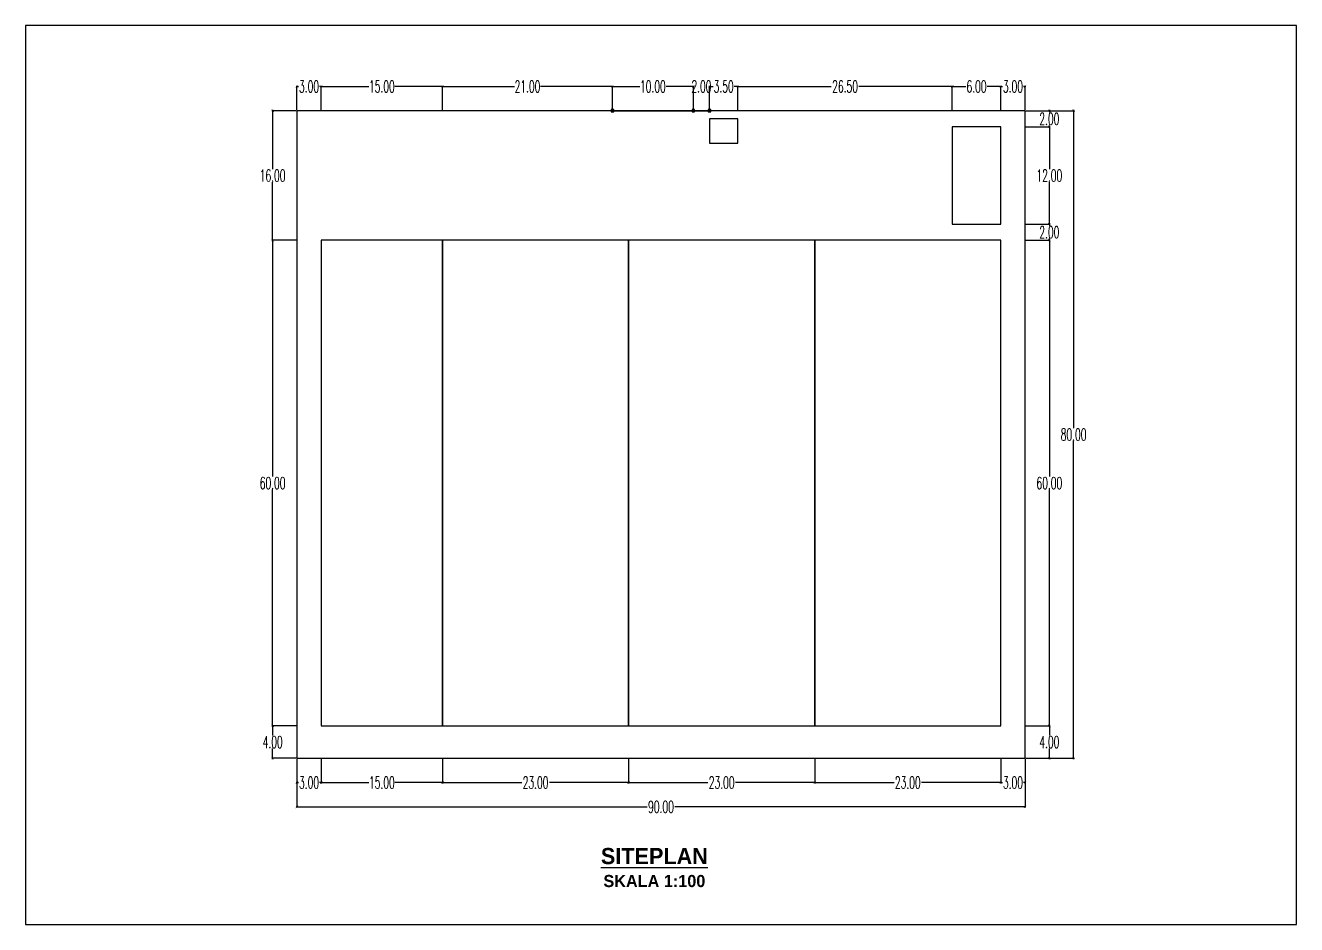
# Model space of a CAD drawing. Header units: millimetres. Extents: x 2491 to 3310, y 1470 to 1581.
# Drawn here: x 2490.8 to 2647.9, y 1469.6 to 1580.7 of the extents above; entities that cross this region are included whole.
import ezdxf

# ---------------------------------------------------------------- set-up
doc = ezdxf.new("R2010")
doc.units = ezdxf.units.MM
doc.layers.add('KOP TEKS', color=1, linetype='Continuous')
doc.styles.add('-DIM2', font='simplex.shx', dxfattribs={"width": 0.55})
doc.styles.get("Standard").update_dxf_attribs({"font": 'arial.ttf'})
doc.dimstyles.new('layout ngoro', dxfattribs={"dimtxt": 1.5, "dimasz": 0.3, "dimexe": 0.1, "dimexo": 0.1, "dimgap": 0.05, "dimtad": 0, "dimtih": 1, "dimtoh": 1, "dimzin": 0, "dimdsep": 46, "dimtxsty": '-DIM2', "dimblk": 'ARCHTICK', "dimcen": 0.3, "dimdle": 0.1, "dimclrd": 1, "dimclre": 1, "dimclrt": 7, "dimadec": 0, "dimazin": 0, "dimtfac": 1, "dimtix": 1, "dimtofl": 0, "dimtmove": 0, "dimatfit": 3, "dimldrblk": 'ARCHTICK', "dimfxl": 1, "dimtolj": 1, "dimtzin": 0, "dimarcsym": 0})

# ---------------------------------------------------------------- blocks, each defined once
blk = doc.blocks.new('_ArchTick')
at = {"color": 0, "linetype": 'ByBlock', "const_width": 0.15}
blk.add_lwpolyline([(-0.5, -0.5), (0.5, 0.5)], dxfattribs=at)
blk = doc.blocks.new('*D410')
at = {"color": 1, "linetype": 'Continuous', "lineweight": -2, "transparency": 16777216}
for p, q in [((2611.37, 1490.08), (2611.37, 1487.08)), ((2614.37, 1490.08), (2614.37, 1487.08))]:
    blk.add_line(p, q, dxfattribs=at)
at = {"color": 1, "lineweight": -2, "transparency": 16777216}
for p, q in [((2611.27, 1487.18), (2611.56, 1487.18)), ((2614.47, 1487.18), (2614.18, 1487.18))]:
    blk.add_line(p, q, dxfattribs=at)
at = {"layer": 'Defpoints', "color": 0, "transparency": 16777216}
for p in [(2611.37, 1490.18), (2614.37, 1490.18), (2611.37, 1487.18)]:
    blk.add_point(p, dxfattribs=at)
at = {"color": 1, "lineweight": -2, "transparency": 16777216, "xscale": 0.3, "yscale": 0.3, "zscale": 0.3, "rotation": 180}
blk.add_blockref('_ArchTick', (2611.37, 1487.18), dxfattribs=at)
at = {"color": 1, "lineweight": -2, "transparency": 16777216, "xscale": 0.3, "yscale": 0.3, "zscale": 0.3}
blk.add_blockref('_ArchTick', (2614.37, 1487.18), dxfattribs=at)
at = {"color": 7, "transparency": 16777216, "insert": (2612.87, 1487.18), "char_height": 1.5, "attachment_point": 5, "style": '-DIM2'}
blk.add_mtext('\\A1;3.00', dxfattribs=at)
blk = doc.blocks.new('*D266')
at = {"color": 1, "linetype": 'Continuous', "lineweight": -2, "transparency": 16777216}
for p, q in [((2588.37, 1490.08), (2588.37, 1487.08)), ((2611.37, 1490.08), (2611.37, 1487.08))]:
    blk.add_line(p, q, dxfattribs=at)
at = {"color": 1, "lineweight": -2, "transparency": 16777216}
for p, q in [((2588.27, 1487.18), (2598.17, 1487.18)), ((2611.47, 1487.18), (2601.57, 1487.18))]:
    blk.add_line(p, q, dxfattribs=at)
at = {"layer": 'Defpoints', "color": 0, "transparency": 16777216}
for p in [(2588.37, 1490.18), (2611.37, 1490.18), (2588.37, 1487.18)]:
    blk.add_point(p, dxfattribs=at)
at = {"color": 1, "lineweight": -2, "transparency": 16777216, "xscale": 0.3, "yscale": 0.3, "zscale": 0.3, "rotation": 180}
blk.add_blockref('_ArchTick', (2588.37, 1487.18), dxfattribs=at)
at = {"color": 1, "lineweight": -2, "transparency": 16777216, "xscale": 0.3, "yscale": 0.3, "zscale": 0.3}
blk.add_blockref('_ArchTick', (2611.37, 1487.18), dxfattribs=at)
at = {"color": 7, "transparency": 16777216, "insert": (2599.87, 1487.18), "char_height": 1.5, "attachment_point": 5, "style": '-DIM2'}
blk.add_mtext('\\A1;23.00', dxfattribs=at)
blk = doc.blocks.new('*D267')
at = {"color": 1, "linetype": 'Continuous', "lineweight": -2, "transparency": 16777216}
for p, q in [((2565.37, 1490.08), (2565.37, 1487.08)), ((2588.37, 1490.08), (2588.37, 1487.08))]:
    blk.add_line(p, q, dxfattribs=at)
at = {"color": 1, "lineweight": -2, "transparency": 16777216}
for p, q in [((2565.27, 1487.18), (2575.17, 1487.18)), ((2588.47, 1487.18), (2578.57, 1487.18))]:
    blk.add_line(p, q, dxfattribs=at)
at = {"layer": 'Defpoints', "color": 0, "transparency": 16777216}
for p in [(2565.37, 1490.18), (2588.37, 1490.18), (2565.37, 1487.18)]:
    blk.add_point(p, dxfattribs=at)
at = {"color": 1, "lineweight": -2, "transparency": 16777216, "xscale": 0.3, "yscale": 0.3, "zscale": 0.3, "rotation": 180}
blk.add_blockref('_ArchTick', (2565.37, 1487.18), dxfattribs=at)
at = {"color": 1, "lineweight": -2, "transparency": 16777216, "xscale": 0.3, "yscale": 0.3, "zscale": 0.3}
blk.add_blockref('_ArchTick', (2588.37, 1487.18), dxfattribs=at)
at = {"color": 7, "transparency": 16777216, "insert": (2576.87, 1487.18), "char_height": 1.5, "attachment_point": 5, "style": '-DIM2'}
blk.add_mtext('\\A1;23.00', dxfattribs=at)
blk = doc.blocks.new('*D268')
at = {"color": 1, "linetype": 'Continuous', "lineweight": -2, "transparency": 16777216}
for p, q in [((2542.37, 1490.08), (2542.37, 1487.08)), ((2565.37, 1490.08), (2565.37, 1487.08))]:
    blk.add_line(p, q, dxfattribs=at)
at = {"color": 1, "lineweight": -2, "transparency": 16777216}
for p, q in [((2542.27, 1487.18), (2552.17, 1487.18)), ((2565.47, 1487.18), (2555.57, 1487.18))]:
    blk.add_line(p, q, dxfattribs=at)
at = {"layer": 'Defpoints', "color": 0, "transparency": 16777216}
for p in [(2542.37, 1490.18), (2565.37, 1490.18), (2542.37, 1487.18)]:
    blk.add_point(p, dxfattribs=at)
at = {"color": 1, "lineweight": -2, "transparency": 16777216, "xscale": 0.3, "yscale": 0.3, "zscale": 0.3, "rotation": 180}
blk.add_blockref('_ArchTick', (2542.37, 1487.18), dxfattribs=at)
at = {"color": 1, "lineweight": -2, "transparency": 16777216, "xscale": 0.3, "yscale": 0.3, "zscale": 0.3}
blk.add_blockref('_ArchTick', (2565.37, 1487.18), dxfattribs=at)
at = {"color": 7, "transparency": 16777216, "insert": (2553.87, 1487.18), "char_height": 1.5, "attachment_point": 5, "style": '-DIM2'}
blk.add_mtext('\\A1;23.00', dxfattribs=at)
blk = doc.blocks.new('*D269')
at = {"color": 1, "linetype": 'Continuous', "lineweight": -2, "transparency": 16777216}
for p, q in [((2527.37, 1490.08), (2527.37, 1487.08)), ((2542.37, 1490.08), (2542.37, 1487.08))]:
    blk.add_line(p, q, dxfattribs=at)
at = {"color": 1, "lineweight": -2, "transparency": 16777216}
for p, q in [((2527.27, 1487.18), (2533.25, 1487.18)), ((2542.47, 1487.18), (2536.49, 1487.18))]:
    blk.add_line(p, q, dxfattribs=at)
at = {"layer": 'Defpoints', "color": 0, "transparency": 16777216}
for p in [(2527.37, 1490.18), (2542.37, 1490.18), (2527.37, 1487.18)]:
    blk.add_point(p, dxfattribs=at)
at = {"color": 1, "lineweight": -2, "transparency": 16777216, "xscale": 0.3, "yscale": 0.3, "zscale": 0.3, "rotation": 180}
blk.add_blockref('_ArchTick', (2527.37, 1487.18), dxfattribs=at)
at = {"color": 1, "lineweight": -2, "transparency": 16777216, "xscale": 0.3, "yscale": 0.3, "zscale": 0.3}
blk.add_blockref('_ArchTick', (2542.37, 1487.18), dxfattribs=at)
at = {"color": 7, "transparency": 16777216, "insert": (2534.87, 1487.18), "char_height": 1.5, "attachment_point": 5, "style": '-DIM2'}
blk.add_mtext('\\A1;15.00', dxfattribs=at)
blk = doc.blocks.new('*D270')
at = {"color": 1, "linetype": 'Continuous', "lineweight": -2, "transparency": 16777216}
for p, q in [((2524.37, 1490.08), (2524.37, 1487.08)), ((2527.37, 1490.08), (2527.37, 1487.08))]:
    blk.add_line(p, q, dxfattribs=at)
at = {"color": 1, "lineweight": -2, "transparency": 16777216}
for p, q in [((2524.27, 1487.18), (2524.56, 1487.18)), ((2527.47, 1487.18), (2527.18, 1487.18))]:
    blk.add_line(p, q, dxfattribs=at)
at = {"layer": 'Defpoints', "color": 0, "transparency": 16777216}
for p in [(2524.37, 1490.18), (2527.37, 1490.18), (2524.37, 1487.18)]:
    blk.add_point(p, dxfattribs=at)
at = {"color": 1, "lineweight": -2, "transparency": 16777216, "xscale": 0.3, "yscale": 0.3, "zscale": 0.3, "rotation": 180}
blk.add_blockref('_ArchTick', (2524.37, 1487.18), dxfattribs=at)
at = {"color": 1, "lineweight": -2, "transparency": 16777216, "xscale": 0.3, "yscale": 0.3, "zscale": 0.3}
blk.add_blockref('_ArchTick', (2527.37, 1487.18), dxfattribs=at)
at = {"color": 7, "transparency": 16777216, "insert": (2525.87, 1487.18), "char_height": 1.5, "attachment_point": 5, "style": '-DIM2'}
blk.add_mtext('\\A1;3.00', dxfattribs=at)
blk = doc.blocks.new('*D271')
at = {"color": 1, "linetype": 'Continuous', "lineweight": -2, "transparency": 16777216}
for p, q in [((2614.47, 1494.18), (2617.47, 1494.18)), ((2614.47, 1490.18), (2617.47, 1490.18))]:
    blk.add_line(p, q, dxfattribs=at)
at = {"color": 1, "lineweight": -2, "transparency": 16777216}
for p, q in [((2617.37, 1494.28), (2617.37, 1492.98)), ((2617.37, 1490.08), (2617.37, 1491.38))]:
    blk.add_line(p, q, dxfattribs=at)
at = {"layer": 'Defpoints', "color": 0, "transparency": 16777216}
for p in [(2614.37, 1494.18), (2617.37, 1494.18), (2614.37, 1490.18)]:
    blk.add_point(p, dxfattribs=at)
at = {"color": 1, "lineweight": -2, "transparency": 16777216, "xscale": 0.3, "yscale": 0.3, "zscale": 0.3}
for p, rotation in [((2617.37, 1494.18), 90), ((2617.37, 1490.18), 270)]:
    blk.add_blockref('_ArchTick', p, dxfattribs=dict(at, rotation=rotation))
at = {"color": 7, "transparency": 16777216, "insert": (2617.37, 1492.18), "char_height": 1.5, "attachment_point": 5, "style": '-DIM2'}
blk.add_mtext('\\A1;4.00', dxfattribs=at)
blk = doc.blocks.new('*D272')
at = {"color": 1, "linetype": 'Continuous', "lineweight": -2, "transparency": 16777216}
for p, q in [((2614.47, 1554.18), (2617.47, 1554.18)), ((2614.47, 1494.18), (2617.47, 1494.18))]:
    blk.add_line(p, q, dxfattribs=at)
at = {"color": 1, "lineweight": -2, "transparency": 16777216}
for p, q in [((2617.37, 1554.28), (2617.37, 1524.98)), ((2617.37, 1494.08), (2617.37, 1523.38))]:
    blk.add_line(p, q, dxfattribs=at)
at = {"layer": 'Defpoints', "color": 0, "transparency": 16777216}
for p in [(2614.37, 1554.18), (2617.37, 1554.18), (2614.37, 1494.18)]:
    blk.add_point(p, dxfattribs=at)
at = {"color": 1, "lineweight": -2, "transparency": 16777216, "xscale": 0.3, "yscale": 0.3, "zscale": 0.3}
for p, rotation in [((2617.37, 1554.18), 90), ((2617.37, 1494.18), 270)]:
    blk.add_blockref('_ArchTick', p, dxfattribs=dict(at, rotation=rotation))
at = {"color": 7, "transparency": 16777216, "insert": (2617.37, 1524.18), "char_height": 1.5, "attachment_point": 5, "style": '-DIM2'}
blk.add_mtext('\\A1;60.00', dxfattribs=at)
blk = doc.blocks.new('*D273')
at = {"color": 1, "linetype": 'Continuous', "lineweight": -2, "transparency": 16777216}
for p, q in [((2614.47, 1556.18), (2617.47, 1556.18)), ((2614.47, 1554.18), (2617.47, 1554.18))]:
    blk.add_line(p, q, dxfattribs=at)
at = {"color": 1, "lineweight": -2, "transparency": 16777216}
for p, q in [((2617.37, 1556.28), (2617.37, 1555.98)), ((2617.37, 1554.08), (2617.37, 1554.38))]:
    blk.add_line(p, q, dxfattribs=at)
at = {"layer": 'Defpoints', "color": 0, "transparency": 16777216}
for p in [(2614.37, 1556.18), (2617.37, 1556.18), (2614.37, 1554.18)]:
    blk.add_point(p, dxfattribs=at)
at = {"color": 1, "lineweight": -2, "transparency": 16777216, "xscale": 0.3, "yscale": 0.3, "zscale": 0.3}
for p, rotation in [((2617.37, 1556.18), 90), ((2617.37, 1554.18), 270)]:
    blk.add_blockref('_ArchTick', p, dxfattribs=dict(at, rotation=rotation))
at = {"color": 7, "transparency": 16777216, "insert": (2617.37, 1555.18), "char_height": 1.5, "attachment_point": 5, "style": '-DIM2'}
blk.add_mtext('\\A1;2.00', dxfattribs=at)
blk = doc.blocks.new('*D274')
at = {"color": 1, "linetype": 'Continuous', "lineweight": -2, "transparency": 16777216}
for p, q in [((2614.47, 1568.18), (2617.47, 1568.18)), ((2614.47, 1556.18), (2617.47, 1556.18))]:
    blk.add_line(p, q, dxfattribs=at)
at = {"color": 1, "lineweight": -2, "transparency": 16777216}
for p, q in [((2617.37, 1568.28), (2617.37, 1562.98)), ((2617.37, 1556.08), (2617.37, 1561.38))]:
    blk.add_line(p, q, dxfattribs=at)
at = {"layer": 'Defpoints', "color": 0, "transparency": 16777216}
for p in [(2614.37, 1568.18), (2617.37, 1568.18), (2614.37, 1556.18)]:
    blk.add_point(p, dxfattribs=at)
at = {"color": 1, "lineweight": -2, "transparency": 16777216, "xscale": 0.3, "yscale": 0.3, "zscale": 0.3}
for p, rotation in [((2617.37, 1568.18), 90), ((2617.37, 1556.18), 270)]:
    blk.add_blockref('_ArchTick', p, dxfattribs=dict(at, rotation=rotation))
at = {"color": 7, "transparency": 16777216, "insert": (2617.37, 1562.18), "char_height": 1.5, "attachment_point": 5, "style": '-DIM2'}
blk.add_mtext('\\A1;12.00', dxfattribs=at)
blk = doc.blocks.new('*D275')
at = {"color": 1, "linetype": 'Continuous', "lineweight": -2, "transparency": 16777216}
for p, q in [((2614.47, 1570.18), (2617.47, 1570.18)), ((2614.47, 1568.18), (2617.47, 1568.18))]:
    blk.add_line(p, q, dxfattribs=at)
at = {"color": 1, "lineweight": -2, "transparency": 16777216}
for p, q in [((2617.37, 1570.28), (2617.37, 1569.98)), ((2617.37, 1568.08), (2617.37, 1568.38))]:
    blk.add_line(p, q, dxfattribs=at)
at = {"layer": 'Defpoints', "color": 0, "transparency": 16777216}
for p in [(2614.37, 1570.18), (2617.37, 1570.18), (2614.37, 1568.18)]:
    blk.add_point(p, dxfattribs=at)
at = {"color": 1, "lineweight": -2, "transparency": 16777216, "xscale": 0.3, "yscale": 0.3, "zscale": 0.3}
for p, rotation in [((2617.37, 1570.18), 90), ((2617.37, 1568.18), 270)]:
    blk.add_blockref('_ArchTick', p, dxfattribs=dict(at, rotation=rotation))
at = {"color": 7, "transparency": 16777216, "insert": (2617.37, 1569.18), "char_height": 1.5, "attachment_point": 5, "style": '-DIM2'}
blk.add_mtext('\\A1;2.00', dxfattribs=at)
blk = doc.blocks.new('*D276')
at = {"color": 1, "lineweight": -2, "transparency": 16777216}
for p, q in [((2611.27, 1573.18), (2611.56, 1573.18)), ((2614.47, 1573.18), (2614.18, 1573.18))]:
    blk.add_line(p, q, dxfattribs=at)
at = {"color": 1, "linetype": 'Continuous', "lineweight": -2, "transparency": 16777216}
for p, q in [((2611.37, 1570.28), (2611.37, 1573.28)), ((2614.37, 1570.28), (2614.37, 1573.28))]:
    blk.add_line(p, q, dxfattribs=at)
at = {"layer": 'Defpoints', "color": 0, "transparency": 16777216}
for p in [(2611.37, 1573.18), (2611.37, 1570.18), (2614.37, 1570.18)]:
    blk.add_point(p, dxfattribs=at)
at = {"color": 1, "lineweight": -2, "transparency": 16777216, "xscale": 0.3, "yscale": 0.3, "zscale": 0.3, "rotation": 180}
blk.add_blockref('_ArchTick', (2611.37, 1573.18), dxfattribs=at)
at = {"color": 1, "lineweight": -2, "transparency": 16777216, "xscale": 0.3, "yscale": 0.3, "zscale": 0.3}
blk.add_blockref('_ArchTick', (2614.37, 1573.18), dxfattribs=at)
at = {"color": 7, "transparency": 16777216, "insert": (2612.87, 1573.18), "char_height": 1.5, "attachment_point": 5, "style": '-DIM2'}
blk.add_mtext('\\A1;3.00', dxfattribs=at)
blk = doc.blocks.new('*D277')
at = {"color": 1, "lineweight": -2, "transparency": 16777216}
for p, q in [((2605.27, 1573.18), (2607.06, 1573.18)), ((2611.47, 1573.18), (2609.68, 1573.18))]:
    blk.add_line(p, q, dxfattribs=at)
at = {"color": 1, "linetype": 'Continuous', "lineweight": -2, "transparency": 16777216}
for p, q in [((2605.37, 1570.28), (2605.37, 1573.28)), ((2611.37, 1570.28), (2611.37, 1573.28))]:
    blk.add_line(p, q, dxfattribs=at)
at = {"layer": 'Defpoints', "color": 0, "transparency": 16777216}
for p in [(2605.37, 1573.18), (2605.37, 1570.18), (2611.37, 1570.18)]:
    blk.add_point(p, dxfattribs=at)
at = {"color": 1, "lineweight": -2, "transparency": 16777216, "xscale": 0.3, "yscale": 0.3, "zscale": 0.3, "rotation": 180}
blk.add_blockref('_ArchTick', (2605.37, 1573.18), dxfattribs=at)
at = {"color": 1, "lineweight": -2, "transparency": 16777216, "xscale": 0.3, "yscale": 0.3, "zscale": 0.3}
blk.add_blockref('_ArchTick', (2611.37, 1573.18), dxfattribs=at)
at = {"color": 7, "transparency": 16777216, "insert": (2608.37, 1573.18), "char_height": 1.5, "attachment_point": 5, "style": '-DIM2'}
blk.add_mtext('\\A1;6.00', dxfattribs=at)
blk = doc.blocks.new('*D278')
at = {"color": 1, "linetype": 'Continuous', "lineweight": -2, "transparency": 16777216}
for p, q in [((2524.27, 1494.18), (2521.27, 1494.18)), ((2524.27, 1490.18), (2521.27, 1490.18))]:
    blk.add_line(p, q, dxfattribs=at)
at = {"color": 1, "lineweight": -2, "transparency": 16777216}
for p, q in [((2521.37, 1494.28), (2521.37, 1492.98)), ((2521.37, 1490.08), (2521.37, 1491.38))]:
    blk.add_line(p, q, dxfattribs=at)
at = {"layer": 'Defpoints', "color": 0, "transparency": 16777216}
for p in [(2521.37, 1494.18), (2524.37, 1494.18), (2524.37, 1490.18)]:
    blk.add_point(p, dxfattribs=at)
at = {"color": 1, "lineweight": -2, "transparency": 16777216, "xscale": 0.3, "yscale": 0.3, "zscale": 0.3}
for p, rotation in [((2521.37, 1494.18), 90), ((2521.37, 1490.18), 270)]:
    blk.add_blockref('_ArchTick', p, dxfattribs=dict(at, rotation=rotation))
at = {"color": 7, "transparency": 16777216, "insert": (2521.37, 1492.18), "char_height": 1.5, "attachment_point": 5, "style": '-DIM2'}
blk.add_mtext('\\A1;4.00', dxfattribs=at)
blk = doc.blocks.new('*D279')
at = {"color": 1, "linetype": 'Continuous', "lineweight": -2, "transparency": 16777216}
for p, q in [((2524.27, 1554.18), (2521.27, 1554.18)), ((2524.27, 1494.18), (2521.27, 1494.18))]:
    blk.add_line(p, q, dxfattribs=at)
at = {"color": 1, "lineweight": -2, "transparency": 16777216}
for p, q in [((2521.37, 1554.28), (2521.37, 1524.98)), ((2521.37, 1494.08), (2521.37, 1523.38))]:
    blk.add_line(p, q, dxfattribs=at)
at = {"layer": 'Defpoints', "color": 0, "transparency": 16777216}
for p in [(2521.37, 1554.18), (2524.37, 1554.18), (2524.37, 1494.18)]:
    blk.add_point(p, dxfattribs=at)
at = {"color": 1, "lineweight": -2, "transparency": 16777216, "xscale": 0.3, "yscale": 0.3, "zscale": 0.3}
for p, rotation in [((2521.37, 1554.18), 90), ((2521.37, 1494.18), 270)]:
    blk.add_blockref('_ArchTick', p, dxfattribs=dict(at, rotation=rotation))
at = {"color": 7, "transparency": 16777216, "insert": (2521.37, 1524.18), "char_height": 1.5, "attachment_point": 5, "style": '-DIM2'}
blk.add_mtext('\\A1;60.00', dxfattribs=at)
blk = doc.blocks.new('*D280')
at = {"color": 1, "linetype": 'Continuous', "lineweight": -2, "transparency": 16777216}
for p, q in [((2524.27, 1570.18), (2521.27, 1570.18)), ((2524.27, 1554.18), (2521.27, 1554.18))]:
    blk.add_line(p, q, dxfattribs=at)
at = {"color": 1, "lineweight": -2, "transparency": 16777216}
for p, q in [((2521.37, 1570.28), (2521.37, 1562.98)), ((2521.37, 1554.08), (2521.37, 1561.38))]:
    blk.add_line(p, q, dxfattribs=at)
at = {"layer": 'Defpoints', "color": 0, "transparency": 16777216}
for p in [(2521.37, 1570.18), (2524.37, 1570.18), (2524.37, 1554.18)]:
    blk.add_point(p, dxfattribs=at)
at = {"color": 1, "lineweight": -2, "transparency": 16777216, "xscale": 0.3, "yscale": 0.3, "zscale": 0.3}
for p, rotation in [((2521.37, 1570.18), 90), ((2521.37, 1554.18), 270)]:
    blk.add_blockref('_ArchTick', p, dxfattribs=dict(at, rotation=rotation))
at = {"color": 7, "transparency": 16777216, "insert": (2521.37, 1562.18), "char_height": 1.5, "attachment_point": 5, "style": '-DIM2'}
blk.add_mtext('\\A1;16.00', dxfattribs=at)
blk = doc.blocks.new('*D281')
at = {"color": 1, "lineweight": -2, "transparency": 16777216}
for p, q in [((2524.27, 1573.18), (2524.56, 1573.18)), ((2527.47, 1573.18), (2527.18, 1573.18))]:
    blk.add_line(p, q, dxfattribs=at)
at = {"color": 1, "linetype": 'Continuous', "lineweight": -2, "transparency": 16777216}
for p, q in [((2524.37, 1570.28), (2524.37, 1573.28)), ((2527.37, 1570.28), (2527.37, 1573.28))]:
    blk.add_line(p, q, dxfattribs=at)
at = {"layer": 'Defpoints', "color": 0, "transparency": 16777216}
for p in [(2527.37, 1573.18), (2524.37, 1570.18), (2527.37, 1570.18)]:
    blk.add_point(p, dxfattribs=at)
at = {"color": 1, "lineweight": -2, "transparency": 16777216, "xscale": 0.3, "yscale": 0.3, "zscale": 0.3, "rotation": 180}
blk.add_blockref('_ArchTick', (2524.37, 1573.18), dxfattribs=at)
at = {"color": 1, "lineweight": -2, "transparency": 16777216, "xscale": 0.3, "yscale": 0.3, "zscale": 0.3}
blk.add_blockref('_ArchTick', (2527.37, 1573.18), dxfattribs=at)
at = {"color": 7, "transparency": 16777216, "insert": (2525.87, 1573.18), "char_height": 1.5, "attachment_point": 5, "style": '-DIM2'}
blk.add_mtext('\\A1;3.00', dxfattribs=at)
blk = doc.blocks.new('*D282')
at = {"color": 1, "lineweight": -2, "transparency": 16777216}
for p, q in [((2527.27, 1573.18), (2533.25, 1573.18)), ((2542.47, 1573.18), (2536.49, 1573.18))]:
    blk.add_line(p, q, dxfattribs=at)
at = {"color": 1, "linetype": 'Continuous', "lineweight": -2, "transparency": 16777216}
for p, q in [((2527.37, 1570.28), (2527.37, 1573.28)), ((2542.37, 1570.28), (2542.37, 1573.28))]:
    blk.add_line(p, q, dxfattribs=at)
at = {"layer": 'Defpoints', "color": 0, "transparency": 16777216}
for p in [(2542.37, 1573.18), (2527.37, 1570.18), (2542.37, 1570.18)]:
    blk.add_point(p, dxfattribs=at)
at = {"color": 1, "lineweight": -2, "transparency": 16777216, "xscale": 0.3, "yscale": 0.3, "zscale": 0.3, "rotation": 180}
blk.add_blockref('_ArchTick', (2527.37, 1573.18), dxfattribs=at)
at = {"color": 1, "lineweight": -2, "transparency": 16777216, "xscale": 0.3, "yscale": 0.3, "zscale": 0.3}
blk.add_blockref('_ArchTick', (2542.37, 1573.18), dxfattribs=at)
at = {"color": 7, "transparency": 16777216, "insert": (2534.87, 1573.18), "char_height": 1.5, "attachment_point": 5, "style": '-DIM2'}
blk.add_mtext('\\A1;15.00', dxfattribs=at)
blk = doc.blocks.new('*D283')
at = {"color": 1, "lineweight": -2, "transparency": 16777216}
for p, q in [((2578.77, 1573.18), (2590.42, 1573.18)), ((2605.47, 1573.18), (2593.82, 1573.18))]:
    blk.add_line(p, q, dxfattribs=at)
at = {"color": 1, "linetype": 'Continuous', "lineweight": -2, "transparency": 16777216}
for p, q in [((2578.87, 1570.28), (2578.87, 1573.28)), ((2605.37, 1570.28), (2605.37, 1573.28))]:
    blk.add_line(p, q, dxfattribs=at)
at = {"layer": 'Defpoints', "color": 0, "transparency": 16777216}
for p in [(2578.87, 1573.18), (2578.87, 1570.18), (2605.37, 1570.18)]:
    blk.add_point(p, dxfattribs=at)
at = {"color": 1, "lineweight": -2, "transparency": 16777216, "xscale": 0.3, "yscale": 0.3, "zscale": 0.3, "rotation": 180}
blk.add_blockref('_ArchTick', (2578.87, 1573.18), dxfattribs=at)
at = {"color": 1, "lineweight": -2, "transparency": 16777216, "xscale": 0.3, "yscale": 0.3, "zscale": 0.3}
blk.add_blockref('_ArchTick', (2605.37, 1573.18), dxfattribs=at)
at = {"color": 7, "transparency": 16777216, "insert": (2592.12, 1573.18), "char_height": 1.5, "attachment_point": 5, "style": '-DIM2'}
blk.add_mtext('\\A1;26.50', dxfattribs=at)
blk = doc.blocks.new('*D284')
at = {"color": 1, "lineweight": -2, "transparency": 16777216}
for p, q in [((2575.27, 1573.18), (2575.81, 1573.18)), ((2578.97, 1573.18), (2578.43, 1573.18))]:
    blk.add_line(p, q, dxfattribs=at)
at = {"color": 1, "linetype": 'Continuous', "lineweight": -2, "transparency": 16777216}
for p, q in [((2575.37, 1570.28), (2575.37, 1573.28)), ((2578.87, 1570.28), (2578.87, 1573.28))]:
    blk.add_line(p, q, dxfattribs=at)
at = {"layer": 'Defpoints', "color": 0, "transparency": 16777216}
for p in [(2575.37, 1573.18), (2575.37, 1570.18), (2578.87, 1570.18)]:
    blk.add_point(p, dxfattribs=at)
at = {"color": 1, "lineweight": -2, "transparency": 16777216, "xscale": 0.3, "yscale": 0.3, "zscale": 0.3, "rotation": 180}
blk.add_blockref('_ArchTick', (2575.37, 1573.18), dxfattribs=at)
at = {"color": 1, "lineweight": -2, "transparency": 16777216, "xscale": 0.3, "yscale": 0.3, "zscale": 0.3}
blk.add_blockref('_ArchTick', (2578.87, 1573.18), dxfattribs=at)
at = {"color": 7, "transparency": 16777216, "insert": (2577.12, 1573.18), "char_height": 1.5, "attachment_point": 5, "style": '-DIM2'}
blk.add_mtext('\\A1;3.50', dxfattribs=at)
blk = doc.blocks.new('*D411')
at = {"color": 1, "lineweight": -2, "transparency": 16777216}
for p, q in [((2542.27, 1573.18), (2551.25, 1573.18)), ((2563.47, 1573.18), (2554.49, 1573.18))]:
    blk.add_line(p, q, dxfattribs=at)
at = {"color": 1, "linetype": 'Continuous', "lineweight": -2, "transparency": 16777216}
for p, q in [((2542.37, 1570.28), (2542.37, 1573.28)), ((2563.37, 1570.28), (2563.37, 1573.28))]:
    blk.add_line(p, q, dxfattribs=at)
at = {"layer": 'Defpoints', "color": 0, "transparency": 16777216}
for p in [(2563.37, 1573.18), (2542.37, 1570.18), (2563.37, 1570.18)]:
    blk.add_point(p, dxfattribs=at)
at = {"color": 1, "lineweight": -2, "transparency": 16777216, "xscale": 0.3, "yscale": 0.3, "zscale": 0.3, "rotation": 180}
blk.add_blockref('_ArchTick', (2542.37, 1573.18), dxfattribs=at)
at = {"color": 1, "lineweight": -2, "transparency": 16777216, "xscale": 0.3, "yscale": 0.3, "zscale": 0.3}
blk.add_blockref('_ArchTick', (2563.37, 1573.18), dxfattribs=at)
at = {"color": 7, "transparency": 16777216, "insert": (2552.87, 1573.18), "char_height": 1.5, "attachment_point": 5, "style": '-DIM2'}
blk.add_mtext('\\A1;21.00', dxfattribs=at)
blk = doc.blocks.new('*D285')
at = {"color": 1, "lineweight": -2, "transparency": 16777216}
for p, q in [((2563.27, 1573.18), (2566.75, 1573.18)), ((2573.47, 1573.18), (2569.99, 1573.18))]:
    blk.add_line(p, q, dxfattribs=at)
at = {"color": 1, "linetype": 'Continuous', "lineweight": -2, "transparency": 16777216}
for p, q in [((2563.37, 1570.28), (2563.37, 1573.28)), ((2573.37, 1570.28), (2573.37, 1573.28))]:
    blk.add_line(p, q, dxfattribs=at)
at = {"layer": 'Defpoints', "color": 0, "transparency": 16777216}
for p in [(2573.37, 1573.18), (2563.37, 1570.18), (2573.37, 1570.18)]:
    blk.add_point(p, dxfattribs=at)
at = {"color": 1, "lineweight": -2, "transparency": 16777216, "xscale": 0.3, "yscale": 0.3, "zscale": 0.3, "rotation": 180}
blk.add_blockref('_ArchTick', (2563.37, 1573.18), dxfattribs=at)
at = {"color": 1, "lineweight": -2, "transparency": 16777216, "xscale": 0.3, "yscale": 0.3, "zscale": 0.3}
blk.add_blockref('_ArchTick', (2573.37, 1573.18), dxfattribs=at)
at = {"color": 7, "transparency": 16777216, "insert": (2568.37, 1573.18), "char_height": 1.5, "attachment_point": 5, "style": '-DIM2'}
blk.add_mtext('\\A1;10.00', dxfattribs=at)
blk = doc.blocks.new('*D286')
at = {"color": 1, "lineweight": -2, "transparency": 16777216}
for p, q in [((2573.37, 1573.18), (2573.07, 1573.18)), ((2575.37, 1573.18), (2575.67, 1573.18))]:
    blk.add_line(p, q, dxfattribs=at)
at = {"color": 1, "linetype": 'Continuous', "lineweight": -2, "transparency": 16777216}
for p, q in [((2573.37, 1570.28), (2573.37, 1573.28)), ((2575.37, 1570.28), (2575.37, 1573.28))]:
    blk.add_line(p, q, dxfattribs=at)
at = {"layer": 'Defpoints', "color": 0, "transparency": 16777216}
for p in [(2575.37, 1573.18), (2573.37, 1570.18), (2575.37, 1570.18)]:
    blk.add_point(p, dxfattribs=at)
at = {"color": 1, "lineweight": -2, "transparency": 16777216, "xscale": 0.3, "yscale": 0.3, "zscale": 0.3}
blk.add_blockref('_ArchTick', (2573.37, 1573.18), dxfattribs=at)
at = {"color": 1, "lineweight": -2, "transparency": 16777216, "xscale": 0.3, "yscale": 0.3, "zscale": 0.3, "rotation": 180}
blk.add_blockref('_ArchTick', (2575.37, 1573.18), dxfattribs=at)
at = {"color": 7, "transparency": 16777216, "insert": (2574.37, 1573.18), "char_height": 1.5, "attachment_point": 5, "style": '-DIM2'}
blk.add_mtext('\\A1;2.00', dxfattribs=at)
blk = doc.blocks.new('*D287')
at = {"color": 1, "linetype": 'Continuous', "lineweight": -2, "transparency": 16777216}
for p, q in [((2524.37, 1487.08), (2524.37, 1484.08)), ((2614.37, 1487.08), (2614.37, 1484.08))]:
    blk.add_line(p, q, dxfattribs=at)
at = {"color": 1, "lineweight": -2, "transparency": 16777216}
for p, q in [((2524.27, 1484.18), (2567.67, 1484.18)), ((2614.47, 1484.18), (2571.07, 1484.18))]:
    blk.add_line(p, q, dxfattribs=at)
at = {"layer": 'Defpoints', "color": 0, "transparency": 16777216}
for p in [(2524.37, 1487.18), (2614.37, 1487.18), (2524.37, 1484.18)]:
    blk.add_point(p, dxfattribs=at)
at = {"color": 1, "lineweight": -2, "transparency": 16777216, "xscale": 0.3, "yscale": 0.3, "zscale": 0.3, "rotation": 180}
blk.add_blockref('_ArchTick', (2524.37, 1484.18), dxfattribs=at)
at = {"color": 1, "lineweight": -2, "transparency": 16777216, "xscale": 0.3, "yscale": 0.3, "zscale": 0.3}
blk.add_blockref('_ArchTick', (2614.37, 1484.18), dxfattribs=at)
at = {"color": 7, "transparency": 16777216, "insert": (2569.37, 1484.18), "char_height": 1.5, "attachment_point": 5, "style": '-DIM2'}
blk.add_mtext('\\A1;90.00', dxfattribs=at)
blk = doc.blocks.new('*D288')
at = {"color": 1, "linetype": 'Continuous', "lineweight": -2, "transparency": 16777216}
for p, q in [((2617.47, 1570.18), (2620.47, 1570.18)), ((2617.47, 1490.18), (2620.47, 1490.18))]:
    blk.add_line(p, q, dxfattribs=at)
at = {"color": 1, "lineweight": -2, "transparency": 16777216}
for p, q in [((2620.37, 1570.28), (2620.37, 1530.98)), ((2620.37, 1490.08), (2620.37, 1529.38))]:
    blk.add_line(p, q, dxfattribs=at)
at = {"layer": 'Defpoints', "color": 0, "transparency": 16777216}
for p in [(2617.37, 1570.18), (2620.37, 1570.18), (2617.37, 1490.18)]:
    blk.add_point(p, dxfattribs=at)
at = {"color": 1, "lineweight": -2, "transparency": 16777216, "xscale": 0.3, "yscale": 0.3, "zscale": 0.3}
for p, rotation in [((2620.37, 1570.18), 90), ((2620.37, 1490.18), 270)]:
    blk.add_blockref('_ArchTick', p, dxfattribs=dict(at, rotation=rotation))
at = {"color": 7, "transparency": 16777216, "insert": (2620.37, 1530.18), "char_height": 1.5, "attachment_point": 5, "style": '-DIM2'}
blk.add_mtext('\\A1;80.00', dxfattribs=at)

msp = doc.modelspace()

# ---------------------------------------------------------------- linework, layer by layer
for points in [[(2524.371, 1570.18), (2524.371, 1490.18), (2614.371, 1490.18), (2614.371, 1570.18)], [(2563.221, 1570.03), (2563.521, 1570.03), (2563.521, 1570.33), (2563.221, 1570.33)], [(2563.521, 1570.23), (2573.221, 1570.23), (2573.221, 1570.13), (2563.521, 1570.13)], [(2573.221, 1570.03), (2573.521, 1570.03), (2573.521, 1570.33), (2573.221, 1570.33)], [(2573.521, 1570.23), (2575.221, 1570.23), (2575.221, 1570.13), (2573.521, 1570.13)], [(2575.221, 1570.03), (2575.521, 1570.03), (2575.521, 1570.33), (2575.221, 1570.33)], [(2575.371, 1566.18), (2578.871, 1566.18), (2578.871, 1569.18), (2575.371, 1569.18)], [(2605.371, 1556.18), (2611.371, 1556.18), (2611.371, 1568.18), (2605.371, 1568.18)], [(2527.371, 1494.18), (2542.371, 1494.18), (2542.371, 1554.18), (2527.371, 1554.18)], [(2542.371, 1494.18), (2565.371, 1494.18), (2565.371, 1554.18), (2542.371, 1554.18)], [(2565.371, 1494.18), (2588.371, 1494.18), (2588.371, 1554.18), (2565.371, 1554.18)], [(2588.371, 1494.18), (2611.371, 1494.18), (2611.371, 1554.18), (2588.371, 1554.18)]]:
    msp.add_lwpolyline(points, close=True)
at = {"layer": 'KOP TEKS', "color": 2}
msp.add_lwpolyline([(2647.928, 1469.634), (2647.928, 1580.726), (2490.813, 1580.726), (2490.813, 1469.634)], close=True, dxfattribs=at)

# ---------------------------------------------------------------- texts
at = {"insert": (2554.85, 1479.098), "char_height": 3.67023, "width": 27.40243, "attachment_point": 1}
msp.add_mtext('\\pxqc;{\\fBritannic Bold|b0|i0|c0|p34;\\H0.54493x;\\LSITEPLAN\\H1.83512x;\\P\\H0.40869x;\\lSKALA 1:100}', dxfattribs=at)

# ---------------------------------------------------------------- dimensions: what is measured, and where the dimension line sits
for base, p1, p2, picture, middle in [((2527.371, 1573.18), (2524.371, 1570.18), (2527.371, 1570.18), '*D281', (2525.871, 1573.18)), ((2542.371, 1573.18), (2527.371, 1570.18), (2542.371, 1570.18), '*D282', (2534.871, 1573.18)), ((2563.371, 1573.18), (2542.371, 1570.18), (2563.371, 1570.18), '*D411', (2552.871, 1573.18)), ((2573.371, 1573.18), (2563.371, 1570.18), (2573.371, 1570.18), '*D285', (2568.371, 1573.18)), ((2575.371, 1573.18), (2573.371, 1570.18), (2575.371, 1570.18), '*D286', (2574.371, 1573.18)), ((2575.371, 1573.18), (2578.871, 1570.18), (2575.371, 1570.18), '*D284', (2577.121, 1573.18)), ((2578.871, 1573.18), (2605.371, 1570.18), (2578.871, 1570.18), '*D283', (2592.121, 1573.18)), ((2605.371, 1573.18), (2611.371, 1570.18), (2605.371, 1570.18), '*D277', (2608.371, 1573.18)), ((2611.371, 1573.18), (2614.371, 1570.18), (2611.371, 1570.18), '*D276', (2612.871, 1573.18)), ((2524.371, 1487.18), (2527.371, 1490.18), (2524.371, 1490.18), '*D270', (2525.871, 1487.18)), ((2527.371, 1487.18), (2542.371, 1490.18), (2527.371, 1490.18), '*D269', (2534.871, 1487.18)), ((2542.371, 1487.18), (2565.371, 1490.18), (2542.371, 1490.18), '*D268', (2553.871, 1487.18)), ((2565.371, 1487.18), (2588.371, 1490.18), (2565.371, 1490.18), '*D267', (2576.871, 1487.18)), ((2588.371, 1487.18), (2611.371, 1490.18), (2588.371, 1490.18), '*D266', (2599.871, 1487.18)), ((2611.371, 1487.18), (2614.371, 1490.18), (2611.371, 1490.18), '*D410', (2612.871, 1487.18)), ((2524.371, 1484.18), (2614.371, 1487.18), (2524.371, 1487.18), '*D287', (2569.371, 1484.18))]:
    dim = msp.add_linear_dim(base=base, p1=p1, p2=p2, dimstyle='layout ngoro')
    dim.commit()
    dim.dimension.update_dxf_attribs({"geometry": picture, "text_midpoint": middle})
for base, p1, p2, picture, middle in [((2521.371, 1570.18), (2524.371, 1554.18), (2524.371, 1570.18), '*D280', (2521.371, 1562.18)), ((2617.371, 1570.18), (2614.371, 1568.18), (2614.371, 1570.18), '*D275', (2617.371, 1569.18)), ((2620.371, 1570.18), (2617.371, 1490.18), (2617.371, 1570.18), '*D288', (2620.371, 1530.18)), ((2617.371, 1568.18), (2614.371, 1556.18), (2614.371, 1568.18), '*D274', (2617.371, 1562.18)), ((2617.371, 1556.18), (2614.371, 1554.18), (2614.371, 1556.18), '*D273', (2617.371, 1555.18)), ((2521.371, 1554.18), (2524.371, 1494.18), (2524.371, 1554.18), '*D279', (2521.371, 1524.18)), ((2617.371, 1554.18), (2614.371, 1494.18), (2614.371, 1554.18), '*D272', (2617.371, 1524.18)), ((2521.371, 1494.18), (2524.371, 1490.18), (2524.371, 1494.18), '*D278', (2521.371, 1492.18)), ((2617.371, 1494.18), (2614.371, 1490.18), (2614.371, 1494.18), '*D271', (2617.371, 1492.18))]:
    dim = msp.add_linear_dim(base=base, p1=p1, p2=p2, angle=90, dimstyle='layout ngoro')
    dim.commit()
    dim.dimension.update_dxf_attribs({"geometry": picture, "text_midpoint": middle})

doc.saveas('drawing.dxf')
